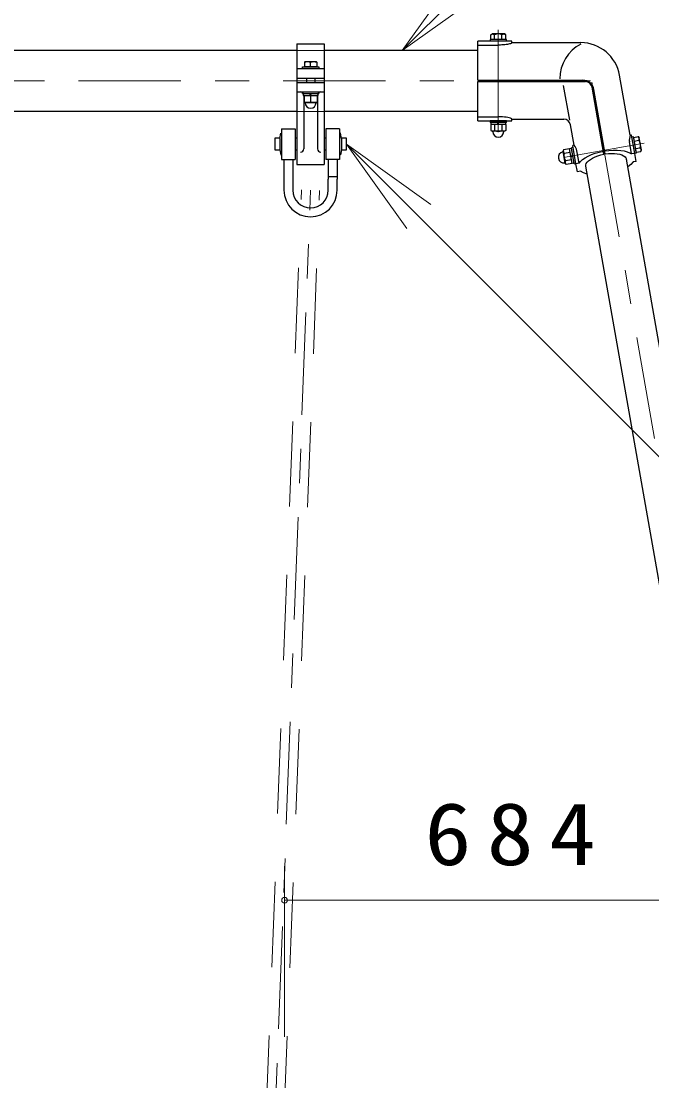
# Model space of a CAD drawing. Units: millimetres on the paper, scale 1:50. Extents: x 200 to 813, y 141 to 438.
# Drawn here: x 305.78 to 324.26, y 228.57 to 259.61 of the extents above; entities that cross this region are included whole.
import ezdxf

# ---------------------------------------------------------------- set-up
doc = ezdxf.new("R2010")
doc.units = ezdxf.units.MM
doc.linetypes.add('USER1', pattern=[4.5, 2.5, -2])
doc.linetypes.add('USER2', pattern=[6, 3, -1, 1, -1])
doc.layers.add('線', color=2, linetype='Continuous', lineweight=25)
doc.layers.add('補助', color=2, linetype='Continuous', lineweight=13)
doc.styles.add('ＭＳ ゴシック', font='')
doc.styles.get('ＭＳ ゴシック').set_extended_font_data('MS Gothic')

# ---------------------------------------------------------------- blocks, each defined once
blk = doc.blocks.new('dimension_origin')
at = {"color": 0, "linetype": 'Continuous', "lineweight": -2}
blk.add_circle((0, 0), 1.25, dxfattribs=at)

msp = doc.modelspace()

# ---------------------------------------------------------------- linework, layer by layer
at = {"layer": '線'}
for p, q in [((319.541, 259.211), (319.581, 259.234)), ((319.541, 259.074), (319.541, 259.211)), ((319.941, 259.234), (319.581, 259.234)), ((319.651, 259.074), (319.651, 259.211)), ((319.87, 259.074), (319.87, 259.211)), ((319.98, 259.211), (319.941, 259.234)), ((319.98, 259.074), (319.98, 259.211)), ((313.861, 258.949), (314.661, 258.949)), ((313.861, 258.949), (313.861, 255.407)), ((314.661, 258.949), (314.661, 255.407)), ((319.161, 258.908), (319.761, 258.908)), ((320.001, 259.074), (319.521, 259.074)), ((319.521, 259.074), (319.521, 259.024)), ((320.001, 259.024), (319.521, 259.024)), ((319.98, 259.074), (319.541, 259.074)), ((320.001, 259.024), (320.001, 259.074)), ((314.021, 258.269), (314.501, 258.269)), ((314.021, 258.219), (314.021, 258.269)), ((314.081, 258.409), (314.091, 258.419)), ((314.081, 258.409), (314.081, 258.269)), ((314.441, 258.269), (314.081, 258.269)), ((314.431, 258.419), (314.091, 258.419)), ((314.261, 258.269), (314.261, 258.396)), ((314.441, 258.409), (314.431, 258.419)), ((314.441, 258.409), (314.441, 258.269)), ((314.501, 258.269), (314.501, 258.219)), ((313.861, 258.219), (314.661, 258.219)), ((313.861, 257.939), (314.661, 257.939)), ((314.021, 258.219), (314.501, 258.219)), ((314.141, 257.939), (314.141, 257.817)), ((314.381, 257.939), (314.381, 257.817)), ((313.861, 257.817), (314.661, 257.817)), ((319.161, 257.879), (322.238, 257.879)), ((319.161, 257.837), (322.314, 257.837)), ((321.854, 256.705), (321.674, 257.725)), ((322.856, 255.713), (322.511, 257.672)), ((313.861, 257.537), (314.661, 257.537)), ((314.021, 257.537), (314.501, 257.537)), ((314.021, 257.487), (314.021, 257.537)), ((314.021, 257.487), (314.501, 257.487)), ((314.046, 257.487), (314.476, 257.487)), ((314.046, 257.487), (314.046, 257.427)), ((314.046, 257.427), (314.476, 257.427)), ((314.061, 257.437), (314.061, 255.873)), ((314.071, 257.427), (314.071, 257.233)), ((314.071, 257.427), (314.451, 257.427)), ((314.257, 257.427), (314.241, 257.487)), ((314.261, 257.427), (314.261, 257.25)), ((314.28, 257.427), (314.264, 257.487)), ((314.451, 257.427), (314.451, 257.233)), ((314.461, 257.437), (314.461, 255.873)), ((314.476, 257.487), (314.476, 257.427)), ((314.501, 257.537), (314.501, 257.487)), ((322.896, 255.72), (322.563, 257.606)), ((314.071, 257.233), (314.081, 257.227)), ((314.081, 257.227), (314.441, 257.227)), ((314.101, 257.217), (314.101, 257.227)), ((314.421, 257.217), (314.421, 257.227)), ((314.451, 257.233), (314.441, 257.227)), ((319.161, 256.808), (319.761, 256.808)), ((313.411, 256.457), (313.811, 256.457)), ((313.411, 256.457), (313.411, 255.557)), ((313.811, 256.457), (313.811, 255.557)), ((315.111, 256.457), (314.711, 256.457)), ((314.711, 256.457), (314.711, 255.557)), ((315.111, 256.457), (315.111, 255.557)), ((320.001, 256.692), (319.521, 256.692)), ((319.521, 256.692), (319.521, 256.642)), ((320.001, 256.642), (319.521, 256.642)), ((319.98, 256.582), (319.541, 256.582)), ((319.541, 256.582), (319.541, 256.405)), ((319.541, 256.405), (319.581, 256.382)), ((319.976, 256.642), (319.546, 256.642)), ((319.546, 256.642), (319.546, 256.582)), ((319.976, 256.582), (319.546, 256.582)), ((319.651, 256.582), (319.651, 256.405)), ((319.757, 256.582), (319.741, 256.642)), ((319.78, 256.582), (319.764, 256.642)), ((319.87, 256.582), (319.87, 256.405)), ((319.98, 256.405), (319.941, 256.382)), ((319.976, 256.642), (319.976, 256.582)), ((319.98, 256.582), (319.98, 256.405)), ((320.001, 256.642), (320.001, 256.692)), ((313.356, 256.177), (313.211, 256.177)), ((313.211, 256.177), (313.211, 255.837)), ((313.356, 256.176), (313.386, 256.324)), ((313.356, 256.176), (313.356, 255.837)), ((313.386, 256.324), (313.411, 256.319)), ((313.411, 256.319), (313.411, 255.695)), ((313.861, 256.177), (313.811, 256.177)), ((314.711, 256.177), (314.66, 256.177)), ((315.135, 256.324), (315.111, 256.319)), ((315.111, 256.319), (315.111, 255.695)), ((315.166, 256.176), (315.135, 256.324)), ((315.311, 256.177), (315.166, 256.177)), ((315.166, 256.176), (315.166, 255.837)), ((315.311, 255.837), (315.311, 256.177)), ((319.941, 256.382), (319.581, 256.382)), ((319.601, 256.372), (319.601, 256.382)), ((319.921, 256.372), (319.921, 256.382)), ((323.67, 255.718), (323.607, 256.079)), ((323.726, 256.223), (323.677, 256.215)), ((323.76, 255.742), (323.677, 256.215)), ((323.809, 255.751), (323.726, 256.223)), ((323.73, 256.203), (323.865, 256.227)), ((323.806, 255.771), (323.73, 256.203)), ((323.749, 256.095), (323.884, 256.119)), ((323.865, 256.227), (323.894, 256.192)), ((323.957, 255.838), (323.894, 256.192)), ((313.211, 255.837), (313.356, 255.837)), ((313.356, 255.837), (313.386, 255.69)), ((313.811, 255.837), (313.861, 255.837)), ((314.66, 255.837), (314.711, 255.837)), ((315.166, 255.837), (315.135, 255.69)), ((315.166, 255.837), (315.311, 255.837)), ((321.652, 255.777), (321.662, 255.778)), ((321.674, 255.841), (321.659, 255.798)), ((321.721, 255.443), (321.659, 255.798)), ((321.849, 255.872), (321.674, 255.841)), ((321.868, 255.763), (321.693, 255.733)), ((321.909, 255.878), (321.849, 255.867)), ((321.925, 255.439), (321.849, 255.872)), ((321.924, 255.444), (321.849, 255.867)), ((321.953, 255.911), (321.904, 255.902)), ((321.988, 255.43), (321.904, 255.902)), ((321.983, 255.454), (321.909, 255.878)), ((322.037, 255.438), (321.953, 255.911)), ((322.13, 255.446), (322.066, 255.808)), ((323.787, 255.879), (323.922, 255.903)), ((323.806, 255.771), (323.941, 255.795)), ((323.941, 255.795), (323.957, 255.838)), ((313.386, 255.69), (313.411, 255.695)), ((313.411, 255.557), (313.811, 255.557)), ((313.481, 255.557), (313.481, 254.657)), ((313.741, 255.557), (313.741, 254.657)), ((315.111, 255.557), (314.711, 255.557)), ((314.781, 255.557), (314.781, 254.977)), ((315.041, 255.557), (315.041, 254.977)), ((315.135, 255.69), (315.111, 255.695)), ((321.708, 255.461), (321.718, 255.463)), ((321.906, 255.547), (321.731, 255.517)), ((321.886, 255.659), (321.943, 255.685)), ((321.89, 255.636), (321.946, 255.663)), ((321.983, 255.454), (321.924, 255.444)), ((323.76, 255.742), (323.809, 255.751)), ((313.861, 255.407), (314.661, 255.407)), ((321.75, 255.409), (321.721, 255.443)), ((321.925, 255.439), (321.75, 255.409)), ((321.988, 255.43), (322.037, 255.438)), ((314.781, 255.057), (315.041, 255.057)), ((314.781, 254.657), (314.781, 254.977)), ((315.041, 254.657), (315.041, 254.977))]:
    msp.add_line(p, q, dxfattribs=at)
at = {"layer": '線', "color": 1, "linetype": 'USER2', "lineweight": 13}
for p, q in [((319.761, 259.358), (319.761, 256.358)), ((322.461, 257.858), (284.77, 257.858)), ((332.68, 200.116), (322.505, 257.822)), ((324.039, 256.035), (321.675, 255.618)), ((312.861, 218.098), (314.261, 254.657))]:
    msp.add_line(p, q, dxfattribs=at)
at = {"layer": '線', "color": 7}
for p, q in [((319.161, 257.879), (319.161, 259.024)), ((320.161, 259.024), (319.161, 259.024)), ((320.161, 258.979), (320.161, 259.024)), ((320.161, 258.979), (322.18, 258.979)), ((313.861, 258.749), (304.061, 258.749)), ((319.161, 258.749), (314.661, 258.749)), ((323.627, 256.267), (323.317, 258.024)), ((319.161, 256.692), (319.161, 257.837)), ((313.861, 256.967), (304.061, 256.967)), ((319.161, 256.967), (314.661, 256.967)), ((320.161, 256.692), (320.161, 256.737)), ((320.161, 256.737), (321.681, 256.737)), ((319.161, 256.692), (320.161, 256.692)), ((321.982, 255.977), (321.878, 256.572)), ((323.666, 256.274), (323.627, 256.267)), ((323.762, 255.734), (323.666, 256.274)), ((321.982, 255.977), (321.943, 255.97)), ((322.038, 255.43), (321.943, 255.97)), ((333.276, 200.221), (323.516, 255.57)), ((323.762, 255.734), (323.67, 255.718)), ((323.803, 255.5), (323.712, 255.484)), ((323.803, 255.5), (323.762, 255.734)), ((322.13, 255.446), (322.038, 255.43)), ((322.08, 255.196), (322.038, 255.43)), ((322.171, 255.212), (322.08, 255.196)), ((332.084, 200.011), (322.325, 255.36))]:
    msp.add_line(p, q, dxfattribs=at)
at = {"layer": '線', "color": 4, "linetype": 'USER1', "lineweight": 13}
for p, q in [((313.861, 258.749), (314.661, 258.749)), ((313.861, 256.967), (314.661, 256.967)), ((312.607, 218.408), (313.996, 254.667)), ((313.137, 218.388), (314.526, 254.647))]:
    msp.add_line(p, q, dxfattribs=at)
at = {"layer": '線'}
for points in [[(320.161, 258.979), (320.158, 258.971), (320.15, 258.962), (320.136, 258.954), (320.117, 258.947), (320.093, 258.94), (320.065, 258.933), (320.032, 258.927), (319.996, 258.922), (319.956, 258.917), (319.914, 258.913), (319.869, 258.911), (319.823, 258.909), (319.792, 258.908), (319.761, 258.908)], [(320.161, 256.737), (320.156, 256.748), (320.141, 256.759), (320.117, 256.769), (320.084, 256.779), (320.044, 256.787), (319.996, 256.794), (319.942, 256.8), (319.884, 256.804), (319.823, 256.807), (319.761, 256.808)], [(322.325, 255.36), (322.325, 255.398), (322.339, 255.438), (322.367, 255.479), (322.408, 255.519), (322.46, 255.559), (322.524, 255.597), (322.597, 255.632), (322.678, 255.663), (322.765, 255.691), (322.856, 255.713)], [(322.896, 255.72), (322.99, 255.73), (323.081, 255.734), (323.168, 255.732), (323.248, 255.724), (323.321, 255.711), (323.384, 255.691), (323.436, 255.667), (323.476, 255.638), (323.503, 255.606), (323.516, 255.57)]]:
    msp.add_lwpolyline(points, dxfattribs=at)
at = {"layer": '線', "color": 7}
for points in [[(322.13, 255.446), (322.172, 255.5), (322.231, 255.553), (322.306, 255.605), (322.393, 255.654), (322.493, 255.699), (322.602, 255.739), (322.719, 255.775), (322.841, 255.803)], [(322.88, 255.81), (323.004, 255.825), (323.126, 255.832), (323.243, 255.831), (323.351, 255.823), (323.451, 255.807), (323.538, 255.783), (323.612, 255.754), (323.67, 255.718)], [(323.712, 255.484), (323.649, 255.41), (323.557, 255.339)], [(322.366, 255.128), (322.255, 255.164), (322.171, 255.212)]]:
    msp.add_lwpolyline(points, dxfattribs=at)
at = {"layer": '線'}
for centre, radius, start, end in [((319.596, 259.116), 0.11, 60, 120), ((319.761, 258.958), 0.276, 66.5735, 113.4265), ((319.925, 259.116), 0.11, 60, 120), ((322.721, 257.919), 1.155, 118.0328, 180.0251), ((314.171, 258.167), 0.246, 68.5823, 111.4176), ((314.351, 258.167), 0.246, 68.5824, 111.4176), ((322.238, 257.549), 0.33, 10, 90), ((322.314, 257.637), 0.2, 10, 90), ((313.961, 257.437), 0.1, 0, 90), ((314.561, 257.437), 0.1, 90, 180), ((314.166, 257.507), 0.274, 249.7445, 290.2556), ((314.261, 257.217), 0.16, 180, 0), ((314.356, 257.507), 0.274, 249.7445, 290.2556), ((319.596, 256.5), 0.11, 240, 300), ((319.761, 256.658), 0.276, 246.5735, 293.4265), ((319.925, 256.5), 0.11, 240, 300), ((319.761, 256.372), 0.16, 180, 0), ((323.963, 256.135), 0.361, 158.6101, 188.9571), ((323.781, 256.156), 0.11, 340, 40), ((323.654, 255.967), 0.276, 346.5735, 33.4265), ((313.961, 255.873), 0.1, 270, 0), ((314.561, 255.873), 0.1, 180, 270), ((321.68, 255.619), 0.16, 100, 280), ((321.777, 255.803), 0.11, 160, 220), ((321.712, 255.739), 0.361, 11.0429, 41.3899), ((323.838, 255.832), 0.11, 340, 40), ((321.962, 255.669), 0.276, 166.5735, 213.4265), ((321.834, 255.479), 0.11, 160, 220), ((314.261, 254.657), 0.78, 180, 0), ((314.261, 254.657), 0.52, 180, 0)]:
    msp.add_arc(centre, radius, start, end, dxfattribs=at)
at = {"layer": '線', "color": 7}
for centre, radius in [((322.18, 257.824), 1.155), ((321.681, 256.537), 0.2)]:
    msp.add_arc(centre, radius, 10, 90, dxfattribs=at)
at = {"layer": '補助'}
for p, q in [((318.716, 261.224), (316.949, 258.749)), ((316.949, 258.749), (319.07, 260.87)), ((319.424, 260.517), (316.949, 258.749)), ((315.311, 256.007), (317.432, 253.886)), ((317.786, 254.239), (315.311, 256.007)), ((317.078, 253.532), (315.311, 256.007)), ((317.432, 253.886), (334.084, 237.234)), ((313.5, 229.858), (313.5, 234.858)), ((313.5, 233.858), (327.174, 233.858))]:
    msp.add_line(p, q, dxfattribs=at)

# ---------------------------------------------------------------- block references
at = {"layer": '補助', "xscale": 0.0667, "yscale": 0.0667}
msp.add_blockref('dimension_origin', (313.5, 233.858), dxfattribs=at)

# ---------------------------------------------------------------- texts
at = {"layer": '補助', "insert": (320.337, 234.858), "char_height": 1.833, "attachment_point": 8, "style": 'ＭＳ ゴシック'}
msp.add_mtext('\\T1.33;\\W1.1;684', dxfattribs=at)

doc.saveas('drawing.dxf')
